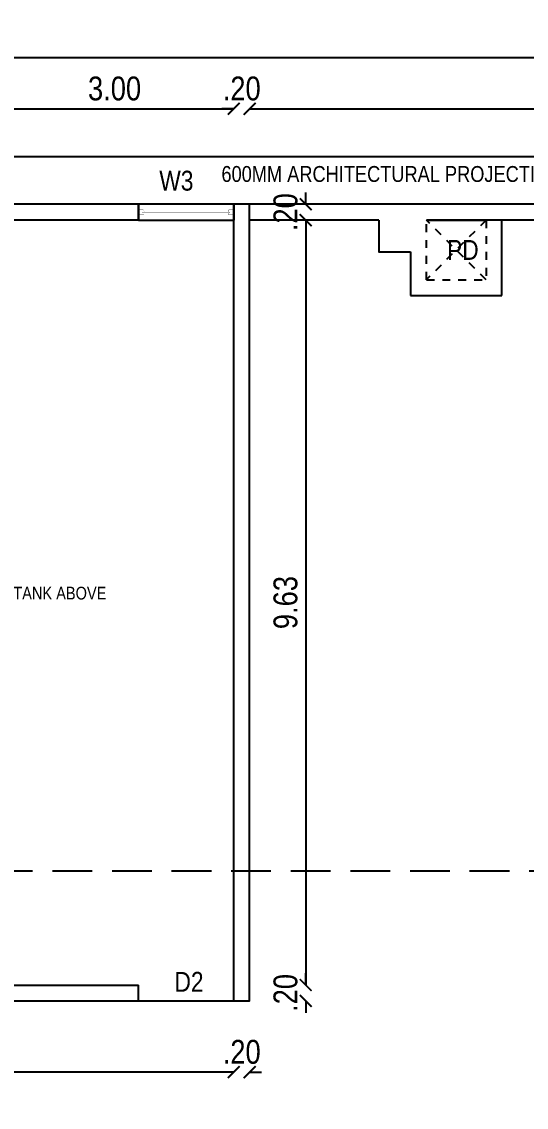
# Model space of a CAD drawing. Header units: metres. Extents: x 385023 to 385532, y 1408468 to 1408621.
# Drawn here: x 385469.62 to 385475.97, y 1408597.4 to 1408611.06 of the extents above; entities that cross this region are included whole.
import ezdxf
from ezdxf.enums import TextEntityAlignment as Align

# ---------------------------------------------------------------- set-up
doc = ezdxf.new("R2010")
doc.units = ezdxf.units.M
doc.header["$MEASUREMENT"] = 0
doc.linetypes.add('DASHED', pattern=[0.75, 0.5, -0.25])
doc.linetypes.add('HIDDEN', pattern=[0.375, 0.25, -0.125])
doc.layers.add('A-REFR-SECT', color=2, linetype='Continuous')
doc.layers.add('BLK_1_FLR_2_ROOF_AREA', color=7, linetype='Continuous', lineweight=25)
doc.layers.add('BLK_1_STAIR_HEADROOM', color=7, linetype='Continuous', lineweight=25)
doc.styles.add('ARIAL', font='ARIALN.TTF')
doc.styles.add('CEN-GOT', font='ARIALN.TTF')
doc.styles.add('RIA-AP', font='ARIALN.TTF')
doc.styles.add('UNIQUE', font='ARIALN.TTF', dxfattribs={"height": 0.16})
doc.dimstyles.new('RIA-AP', dxfattribs={"dimtxt": 0.3, "dimasz": 0.15, "dimexe": 0, "dimexo": 1, "dimgap": 0.1, "dimtad": 1, "dimzin": 4, "dimdsep": 46, "dimtxsty": 'RIA-AP', "dimblk": 'ARCHTICK', "dimcen": 0.09, "dimse1": 1, "dimse2": 1, "dimclrd": 8, "dimclre": 8, "dimclrt": 4, "dimazin": 0, "dimtfac": 1, "dimtix": 1, "dimtofl": 0, "dimtmove": 2, "dimatfit": 3, "dimfxl": 0, "dimtolj": 1, "dimtzin": 0, "dimarcsym": 0})

# ---------------------------------------------------------------- blocks, each defined once
blk = doc.blocks.new('XFGNHFN')
at = {"layer": 'A-REFR-SECT', "color": 4, "linetype": 'HIDDEN', "ltscale": 2}
blk.add_line((-33.655, 0), (55.049, 0), dxfattribs=at)
blk = doc.blocks.new('_ArchTick')
at = {"color": 0, "linetype": 'ByBlock', "const_width": 0.15}
blk.add_lwpolyline([(-0.5, -0.5), (0.5, 0.5)], dxfattribs=at)
blk = doc.blocks.new('*D348')
at = {"color": 8, "lineweight": -2}
blk.add_line((385469.289, 1408609.969), (385472.289, 1408609.969), dxfattribs=at)
at = {"layer": 'Defpoints', "color": 0}
for p in [(385472.289, 1408609.969), (385469.289, 1408608.767), (385472.289, 1408608.767)]:
    blk.add_point(p, dxfattribs=at)
at = {"color": 8, "lineweight": -2, "xscale": 0.15, "yscale": 0.15, "zscale": 0.15, "rotation": 180}
blk.add_blockref('_ArchTick', (385469.289, 1408609.969), dxfattribs=at)
at = {"color": 8, "lineweight": -2, "xscale": 0.15, "yscale": 0.15, "zscale": 0.15}
blk.add_blockref('_ArchTick', (385472.289, 1408609.969), dxfattribs=at)
at = {"color": 4, "insert": (385470.789, 1408610.222), "char_height": 0.3, "attachment_point": 5, "style": 'RIA-AP'}
blk.add_mtext('\\A1;3.00', dxfattribs=at)
blk = doc.blocks.new('*D349')
at = {"color": 8, "lineweight": -2}
for p, q in [((385472.289, 1408609.969), (385472.139, 1408609.969)), ((385472.489, 1408609.969), (385472.639, 1408609.969))]:
    blk.add_line(p, q, dxfattribs=at)
at = {"layer": 'Defpoints', "color": 0}
for p in [(385472.489, 1408609.969), (385472.289, 1408608.767), (385472.489, 1408608.767)]:
    blk.add_point(p, dxfattribs=at)
at = {"color": 8, "lineweight": -2, "xscale": 0.15, "yscale": 0.15, "zscale": 0.15}
blk.add_blockref('_ArchTick', (385472.289, 1408609.969), dxfattribs=at)
at = {"color": 8, "lineweight": -2, "xscale": 0.15, "yscale": 0.15, "zscale": 0.15, "rotation": 180}
blk.add_blockref('_ArchTick', (385472.489, 1408609.969), dxfattribs=at)
at = {"color": 4, "insert": (385472.389, 1408610.222), "char_height": 0.3, "attachment_point": 5, "style": 'RIA-AP'}
blk.add_mtext('\\A1;.20', dxfattribs=at)
blk = doc.blocks.new('*D350')
at = {"color": 8, "lineweight": -2}
blk.add_line((385472.489, 1408609.969), (385502.003, 1408609.969), dxfattribs=at)
at = {"layer": 'Defpoints', "color": 0}
for p in [(385502.003, 1408609.969), (385472.489, 1408608.767), (385502.003, 1408608.767)]:
    blk.add_point(p, dxfattribs=at)
at = {"color": 8, "lineweight": -2, "xscale": 0.15, "yscale": 0.15, "zscale": 0.15, "rotation": 180}
blk.add_blockref('_ArchTick', (385472.489, 1408609.969), dxfattribs=at)
at = {"color": 8, "lineweight": -2, "xscale": 0.15, "yscale": 0.15, "zscale": 0.15}
blk.add_blockref('_ArchTick', (385502.003, 1408609.969), dxfattribs=at)
at = {"color": 4, "insert": (385487.246, 1408610.222), "char_height": 0.3, "attachment_point": 5, "style": 'RIA-AP'}
blk.add_mtext('\\A1;29.51', dxfattribs=at)
blk = doc.blocks.new('*D386')
at = {"color": 8, "lineweight": -2}
for p, q in [((385473.194, 1408608.767), (385473.194, 1408608.917)), ((385473.194, 1408608.567), (385473.194, 1408608.417))]:
    blk.add_line(p, q, dxfattribs=at)
at = {"layer": 'Defpoints', "color": 0}
for p in [(385472.489, 1408608.767), (385472.489, 1408608.567), (385473.194, 1408608.567)]:
    blk.add_point(p, dxfattribs=at)
at = {"color": 8, "lineweight": -2, "xscale": 0.15, "yscale": 0.15, "zscale": 0.15}
for p, rotation in [((385473.194, 1408608.767), 270), ((385473.194, 1408608.567), 90)]:
    blk.add_blockref('_ArchTick', p, dxfattribs=dict(at, rotation=rotation))
at = {"color": 4, "insert": (385472.941, 1408608.667), "char_height": 0.3, "attachment_point": 5, "rotation": 90, "style": 'RIA-AP'}
blk.add_mtext('\\A1;.20', dxfattribs=at)
blk = doc.blocks.new('*D387')
at = {"color": 8, "lineweight": -2}
blk.add_line((385473.194, 1408608.567), (385473.194, 1408598.941), dxfattribs=at)
at = {"layer": 'Defpoints', "color": 0}
for p in [(385472.489, 1408608.567), (385472.489, 1408598.941), (385473.194, 1408598.941)]:
    blk.add_point(p, dxfattribs=at)
at = {"color": 8, "lineweight": -2, "xscale": 0.15, "yscale": 0.15, "zscale": 0.15}
for p, rotation in [((385473.194, 1408608.567), 90), ((385473.194, 1408598.941), 270)]:
    blk.add_blockref('_ArchTick', p, dxfattribs=dict(at, rotation=rotation))
at = {"color": 4, "insert": (385472.941, 1408603.754), "char_height": 0.3, "attachment_point": 5, "rotation": 90, "style": 'RIA-AP'}
blk.add_mtext('\\A1;9.63', dxfattribs=at)
blk = doc.blocks.new('*D388')
at = {"color": 8, "lineweight": -2}
for p, q in [((385473.194, 1408598.941), (385473.194, 1408599.091)), ((385473.194, 1408598.741), (385473.194, 1408598.591))]:
    blk.add_line(p, q, dxfattribs=at)
at = {"layer": 'Defpoints', "color": 0}
for p in [(385471.089, 1408598.941), (385471.089, 1408598.741), (385473.194, 1408598.741)]:
    blk.add_point(p, dxfattribs=at)
at = {"color": 8, "lineweight": -2, "xscale": 0.15, "yscale": 0.15, "zscale": 0.15}
for p, rotation in [((385473.194, 1408598.941), 270), ((385473.194, 1408598.741), 90)]:
    blk.add_blockref('_ArchTick', p, dxfattribs=dict(at, rotation=rotation))
at = {"color": 4, "insert": (385472.941, 1408598.841), "char_height": 0.3, "attachment_point": 5, "rotation": 90, "style": 'RIA-AP'}
blk.add_mtext('\\A1;.20', dxfattribs=at)
blk = doc.blocks.new('*D389')
at = {"color": 8, "lineweight": -2}
for p, q in [((385472.289, 1408597.845), (385472.139, 1408597.845)), ((385472.489, 1408597.845), (385472.639, 1408597.845))]:
    blk.add_line(p, q, dxfattribs=at)
at = {"layer": 'Defpoints', "color": 0}
for p in [(385472.289, 1408598.741), (385472.489, 1408598.741), (385472.289, 1408597.845)]:
    blk.add_point(p, dxfattribs=at)
at = {"color": 8, "lineweight": -2, "xscale": 0.15, "yscale": 0.15, "zscale": 0.15}
blk.add_blockref('_ArchTick', (385472.289, 1408597.845), dxfattribs=at)
at = {"color": 8, "lineweight": -2, "xscale": 0.15, "yscale": 0.15, "zscale": 0.15, "rotation": 180}
blk.add_blockref('_ArchTick', (385472.489, 1408597.845), dxfattribs=at)
at = {"color": 4, "insert": (385472.389, 1408598.098), "char_height": 0.3, "attachment_point": 5, "style": 'RIA-AP'}
blk.add_mtext('\\A1;.20', dxfattribs=at)
blk = doc.blocks.new('*D390')
at = {"color": 8, "lineweight": -2}
blk.add_line((385472.289, 1408597.845), (385459.179, 1408597.845), dxfattribs=at)
at = {"layer": 'Defpoints', "color": 0}
for p in [(385459.179, 1408598.941), (385472.289, 1408598.741), (385459.179, 1408597.845)]:
    blk.add_point(p, dxfattribs=at)
at = {"color": 8, "lineweight": -2, "xscale": 0.15, "yscale": 0.15, "zscale": 0.15, "rotation": 180}
blk.add_blockref('_ArchTick', (385459.179, 1408597.845), dxfattribs=at)
at = {"color": 8, "lineweight": -2, "xscale": 0.15, "yscale": 0.15, "zscale": 0.15}
blk.add_blockref('_ArchTick', (385472.289, 1408597.845), dxfattribs=at)
at = {"color": 4, "insert": (385465.734, 1408598.098), "char_height": 0.3, "attachment_point": 5, "style": 'RIA-AP'}
blk.add_mtext('\\A1;13.11', dxfattribs=at)
blk = doc.blocks.new('*D408')
at = {"color": 8, "lineweight": -2}
blk.add_line((385425.744, 1408610.614), (385505.243, 1408610.614), dxfattribs=at)
at = {"layer": 'Defpoints', "color": 0}
for p in [(385505.243, 1408610.614), (385425.744, 1408608.767), (385505.243, 1408608.767)]:
    blk.add_point(p, dxfattribs=at)
at = {"color": 8, "lineweight": -2, "xscale": 0.15, "yscale": 0.15, "zscale": 0.15, "rotation": 180}
blk.add_blockref('_ArchTick', (385425.744, 1408610.614), dxfattribs=at)
at = {"color": 8, "lineweight": -2, "xscale": 0.15, "yscale": 0.15, "zscale": 0.15}
blk.add_blockref('_ArchTick', (385505.243, 1408610.614), dxfattribs=at)
at = {"color": 4, "insert": (385465.494, 1408610.868), "char_height": 0.3, "attachment_point": 5, "style": 'RIA-AP'}
blk.add_mtext('\\A1;79.50', dxfattribs=at)

msp = doc.modelspace()

# ---------------------------------------------------------------- linework, layer by layer
for p, q in [((385471.089, 1408608.567, 0.025), (385471.089, 1408608.767, 0.025)), ((385471.089, 1408608.767, 0.025), (385471.089, 1408608.567, 0.025)), ((385472.289, 1408598.741, 0.025), (385472.289, 1408608.767, 0.025)), ((385472.289, 1408608.767, 0.025), (385472.289, 1408608.567, 0.025)), ((385472.489, 1408598.741, 0.025), (385472.489, 1408608.767, 0.025)), ((385475.664, 1408607.617, 0.025), (385475.664, 1408608.567, 0.025)), ((385474.514, 1408608.167, 0.025), (385474.514, 1408607.617, 0.025)), ((385474.514, 1408607.617, 0.025), (385475.664, 1408607.617, 0.025)), ((385471.089, 1408598.741, 0.025), (385471.089, 1408598.941, 0.025))]:
    msp.add_line(p, q)
at = {"linetype": 'ByBlock'}
for p, q in [((385472.289, 1408608.767, 0.025), (385471.089, 1408608.767, 0.025)), ((385471.089, 1408608.567, 0.025), (385472.289, 1408608.567, 0.025))]:
    msp.add_line(p, q, dxfattribs=at)
at = {"color": 8, "linetype": 'DASHED', "ltscale": 0.05}
for p, q in [((385475.463, 1408608.567, 0.025), (385474.712, 1408607.817, 0.025)), ((385474.714, 1408607.817, 0.025), (385474.714, 1408608.567, 0.025)), ((385474.714, 1408608.567, 0.025), (385475.464, 1408608.567, 0.025)), ((385475.463, 1408607.817, 0.025), (385474.714, 1408608.567, 0.025)), ((385475.464, 1408608.567, 0.025), (385475.464, 1408607.817, 0.025)), ((385474.714, 1408607.817, 0.025), (385475.464, 1408607.817, 0.025))]:
    msp.add_line(p, q, dxfattribs=at)
at = {"color": 2, "linetype": 'Continuous', "elevation": 0.025}
msp.add_lwpolyline([(385426.093, 1408609.367), (385506.793, 1408609.367), (385506.793, 1408561.767), (385426.093, 1408561.767)], close=True, dxfattribs=at)
at = {"elevation": 0.025}
for points in [[(385471.089, 1408608.767), (385465.325, 1408608.767)], [(385472.489, 1408608.767), (385472.289, 1408608.767)], [(385506.193, 1408573.247), (385506.193, 1408608.767), (385472.489, 1408608.767)], [(385459.935, 1408608.567), (385459.179, 1408608.567), (385459.179, 1408598.941), (385471.089, 1408598.941)], [(385471.089, 1408608.567), (385469.289, 1408608.567)], [(385474.114, 1408608.567), (385472.489, 1408608.567)], [(385474.114, 1408608.567), (385474.114, 1408608.167), (385474.514, 1408608.167)], [(385474.714, 1408608.567), (385475.464, 1408608.567)], [(385481.615, 1408608.567), (385474.714, 1408608.567)], [(385458.979, 1408598.741), (385471.089, 1408598.741)], [(385472.289, 1408598.741), (385472.489, 1408598.741)]]:
    msp.add_lwpolyline(points, dxfattribs=at)
for points, const_width in [([(385471.152, 1408608.669), (385471.152, 1408608.696), (385471.089, 1408608.696), (385471.089, 1408608.633), (385471.152, 1408608.633), (385471.152, 1408608.659)], 0.002), ([(385471.152, 1408608.695), (385471.167, 1408608.669), (385471.152, 1408608.669), (385471.152, 1408608.695)], 0.001), ([(385472.226, 1408608.695), (385472.211, 1408608.669), (385472.226, 1408608.669), (385472.226, 1408608.695)], 0.001), ([(385472.226, 1408608.669), (385472.226, 1408608.696), (385472.289, 1408608.696), (385472.289, 1408608.633), (385472.226, 1408608.633), (385472.226, 1408608.659)], 0.002), ([(385471.167, 1408608.659), (385471.152, 1408608.659), (385471.152, 1408608.632), (385471.167, 1408608.659)], 0.001), ([(385472.211, 1408608.659), (385472.226, 1408608.659), (385472.226, 1408608.632), (385472.211, 1408608.659)], 0.001)]:
    msp.add_lwpolyline(points, dxfattribs=dict(at, const_width=const_width))
at = {"color": 4, "const_width": 0.002, "elevation": 0.025}
msp.add_lwpolyline([(385471.145, 1408608.669), (385472.235, 1408608.669), (385472.235, 1408608.659), (385471.145, 1408608.659)], close=True, dxfattribs=at)
at = {"layer": 'BLK_1_FLR_2_ROOF_AREA', "color": 54, "elevation": 0.025}
msp.add_lwpolyline([(385426.694, 1408562.367), (385506.194, 1408562.367), (385506.194, 1408608.767), (385426.694, 1408608.767)], close=True, dxfattribs=at)
at = {"layer": 'BLK_1_STAIR_HEADROOM', "color": 1, "elevation": 0.025}
msp.add_lwpolyline([(385458.979, 1408598.741), (385472.489, 1408598.741), (385472.489, 1408608.767), (385458.979, 1408608.767)], close=True, dxfattribs=at)

# ---------------------------------------------------------------- block references
at = {"lineweight": -2}
msp.add_blockref('XFGNHFN', (385455.662, 1408600.376, -127.864), dxfattribs=at)

# ---------------------------------------------------------------- texts
at = {"style": 'RIA-AP'}
msp.add_text('D2', height=0.25, dxfattribs=at).set_placement((385471.726, 1408598.856), align=Align.CENTER)
at = {"insert": (385472.134, 1408609.248), "char_height": 0.2, "width": 8.56993, "attachment_point": 1, "style": 'ARIAL'}
msp.add_mtext('600MM ARCHITECTURAL PROJECTION\\P', dxfattribs=at)
at = {"color": 3, "ltscale": 1.5, "insert": (385471.567, 1408609.062), "char_height": 0.25, "attachment_point": 5, "style": 'CEN-GOT'}
msp.add_mtext('\\A1;W3', dxfattribs=at)
at = {"lineweight": -2, "insert": (385474.973, 1408608.317), "char_height": 0.25, "width": 6.36361, "attachment_point": 1, "style": 'RIA-AP'}
msp.add_mtext('PD', dxfattribs=at)
at = {"color": 3, "lineweight": 0, "insert": (385467.784, 1408603.953), "char_height": 0.16, "width": 3.37139, "attachment_point": 1, "rotation": 0, "style": 'UNIQUE'}
msp.add_mtext('DOMESTIC WATER TANK ABOVE STAIRCASE\\PCAP : 10 M{\\H1.25x;³ }WATER \\PDEPTH 2M ', dxfattribs=at)

# ---------------------------------------------------------------- dimensions: what is measured, and where the dimension line sits
for base, p1, p2, picture, middle in [((385505.243, 1408610.614, -191.846), (385425.744, 1408608.767, -191.846), (385505.243, 1408608.767, -191.846), '*D408', (385465.494, 1408610.868, -191.846)), ((385472.289, 1408609.969, 0.025), (385469.289, 1408608.767, 0.025), (385472.289, 1408608.767, 0.025), '*D348', (385470.789, 1408610.222, 0.025)), ((385472.489, 1408609.969, 0.025), (385472.289, 1408608.767, 0.025), (385472.489, 1408608.767, 0.025), '*D349', (385472.389, 1408610.222, 0.025)), ((385502.003, 1408609.969, 0.025), (385472.489, 1408608.767, 0.025), (385502.003, 1408608.767, 0.025), '*D350', (385487.246, 1408610.222, 0.025)), ((385459.179, 1408597.845, 0.025), (385472.289, 1408598.741, 0.025), (385459.179, 1408598.941, 0.025), '*D390', (385465.734, 1408598.098, 0.025)), ((385472.289, 1408597.845, 0.025), (385472.489, 1408598.741, 0.025), (385472.289, 1408598.741, 0.025), '*D389', (385472.389, 1408598.098, 0.025))]:
    dim = msp.add_linear_dim(base=base, p1=p1, p2=p2, dimstyle='RIA-AP')
    dim.commit()
    dim.dimension.update_dxf_attribs({"geometry": picture, "text_midpoint": middle})
for base, p1, p2, picture, middle in [((385473.194, 1408608.567, 0.025), (385472.489, 1408608.767, 0.025), (385472.489, 1408608.567, 0.025), '*D386', (385472.941, 1408608.667, 0.025)), ((385473.194, 1408598.941, 0.025), (385472.489, 1408608.567, 0.025), (385472.489, 1408598.941, 0.025), '*D387', (385472.941, 1408603.754, 0.025)), ((385473.194, 1408598.741, 0.025), (385471.089, 1408598.941, 0.025), (385471.089, 1408598.741, 0.025), '*D388', (385472.941, 1408598.841, 0.025))]:
    dim = msp.add_linear_dim(base=base, p1=p1, p2=p2, angle=90, dimstyle='RIA-AP')
    dim.commit()
    dim.dimension.update_dxf_attribs({"geometry": picture, "text_midpoint": middle})

doc.saveas('drawing.dxf')
